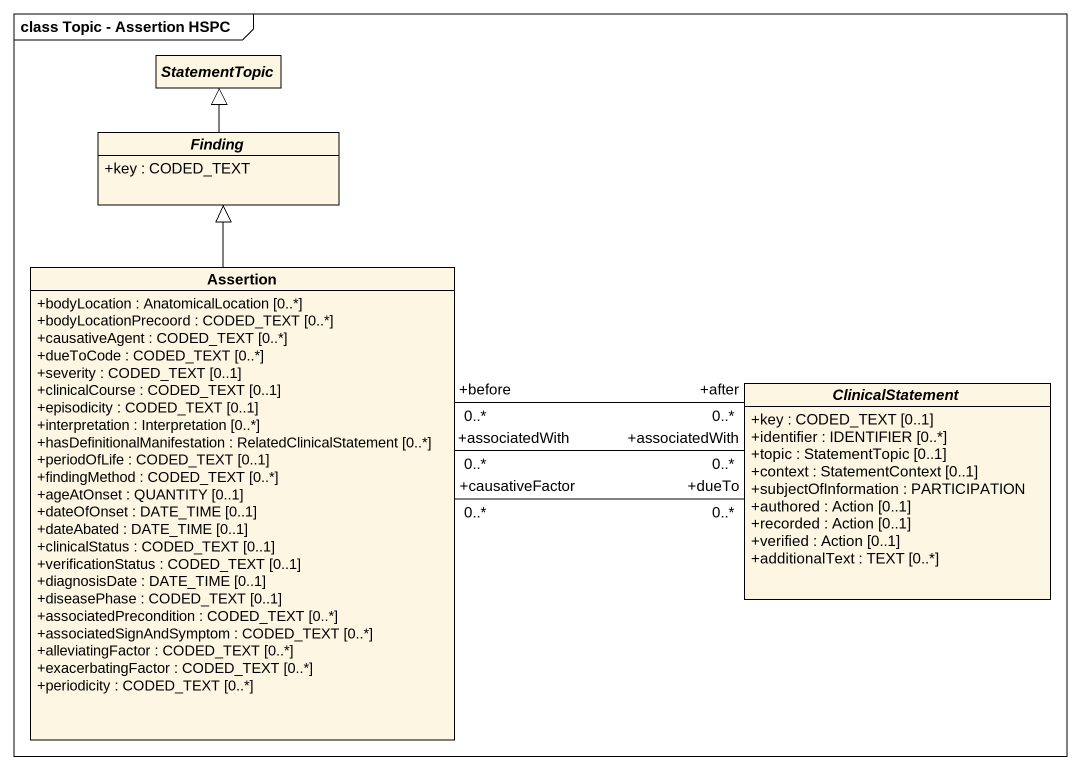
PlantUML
@startuml
mainframe class Topic - Assertion HSPC
hide circle
hide empty members
skinparam classAttributeIconSize 0
abstract class StatementTopic
abstract class Finding {
  +key : CODED_TEXT
}
class Assertion {
  +bodyLocation : AnatomicalLocation [0..*]
  +bodyLocationPrecoord : CODED_TEXT [0..*]
  +causativeAgent : CODED_TEXT [0..*]
  +dueToCode : CODED_TEXT [0..*]
  +severity : CODED_TEXT [0..1]
  +clinicalCourse : CODED_TEXT [0..1]
  +episodicity : CODED_TEXT [0..1]
  +interpretation : Interpretation [0..*]
  +hasDefinitionalManifestation : RelatedClinicalStatement [0..*]
  +periodOfLife : CODED_TEXT [0..1]
  +findingMethod : CODED_TEXT [0..*]
  +ageAtOnset : QUANTITY [0..1]
  +dateOfOnset : DATE_TIME [0..1]
  +dateAbated : DATE_TIME [0..1]
  +clinicalStatus : CODED_TEXT [0..1]
  +verificationStatus : CODED_TEXT [0..1]
  +diagnosisDate : DATE_TIME [0..1]
  +diseasePhase : CODED_TEXT [0..1]
  +associatedPrecondition : CODED_TEXT [0..*]
  +associatedSignAndSymptom : CODED_TEXT [0..*]
  +alleviatingFactor : CODED_TEXT [0..*]
  +exacerbatingFactor : CODED_TEXT [0..*]
  +periodicity : CODED_TEXT [0..*]
}
abstract class ClinicalStatement {
  +key : CODED_TEXT [0..1]
  +identifier : IDENTIFIER [0..*]
  +topic : StatementTopic [0..1]
  +context : StatementContext [0..1]
  +subjectOfInformation : PARTICIPATION
  +authored : Action [0..1]
  +recorded : Action [0..1]
  +verified : Action [0..1]
  +additionalText : TEXT [0..*]
}
Finding -up-|> StatementTopic
Assertion -up-|> Finding
ClinicalStatement "+dueTo\n0..*" -left- "+causativeFactor\n0..*" Assertion
ClinicalStatement "+after\n0..*" -left- "+before\n0..*" Assertion
ClinicalStatement "+associatedWith\n0..*" -left- "+associatedWith\n0..*" Assertion
@enduml
